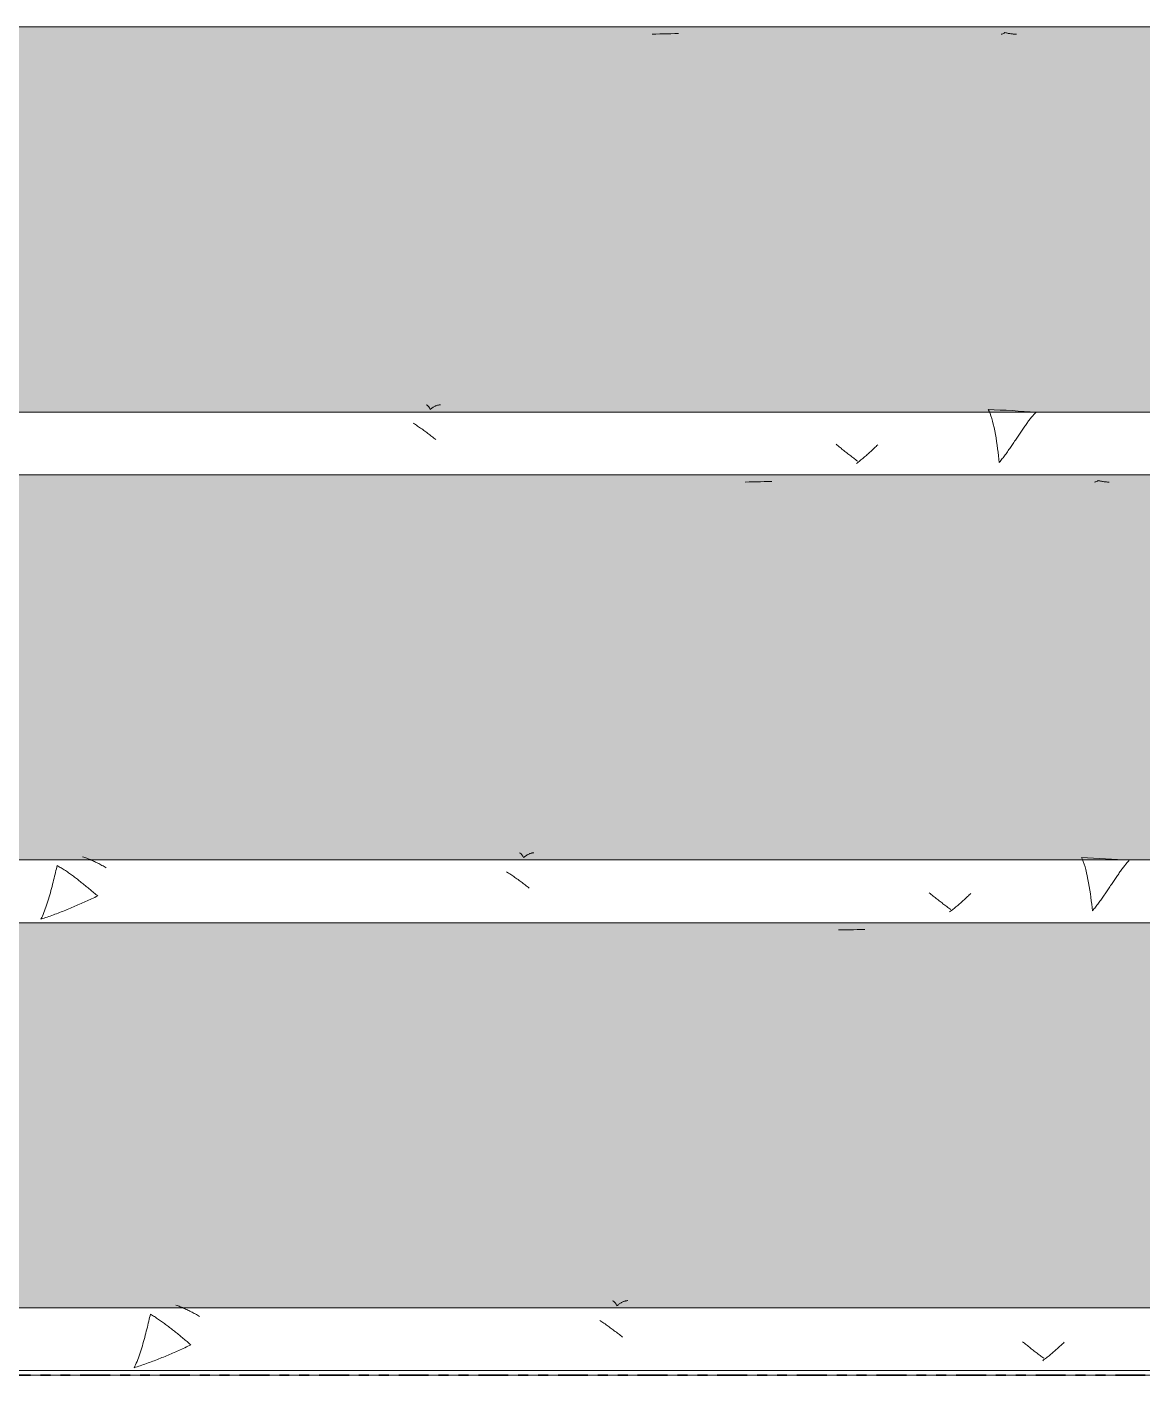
# Model space of a CAD drawing. Header units: millimetres. Extents: x -8482 to 130249, y -7482 to 93550.
# Drawn here: x 28612.4 to 28968.1, y -450 to -20 of the extents above; entities that cross this region are included whole.
import ezdxf

# ---------------------------------------------------------------- set-up
doc = ezdxf.new("R2010")
doc.units = ezdxf.units.MM
doc.linetypes.add('Double Dash 3_8_', pattern=[25.4, 9.525, -3.175, 3.175, -3.175, 3.175, -3.175])
for name, color, linetype, lineweight in [('Duong Ranh', 83, 'Double Dash 3_8_', 35), ('NET CAT', 3, 'Continuous', 5), ('NET THAY 1', 41, 'Continuous', 5), ('NET-THAY', 2, 'Continuous', 9)]:
    doc.layers.add(name, color=color, linetype=linetype, lineweight=lineweight)

# ---------------------------------------------------------------- blocks, each defined once
blk = doc.blocks.new('FP_93-MẶT ĐỨNG TRỤC A-Q')
at = {"layer": 'NET THAY 1', "color": 10}
for p, q in [((31404.78, -428.57), (22897.55, -428.57)), ((22897.55, -448.57), (31404.78, -448.57))]:
    blk.add_line(p, q, dxfattribs=at)
at = {"layer": 'NET THAY 1'}
for p, q in [((28660.23, -427.82), (28659.88, -427.7)), ((28660.58, -427.95), (28660.23, -427.82)), ((28660.92, -428.08), (28660.58, -427.95)), ((28661.26, -428.21), (28660.92, -428.08)), ((28661.61, -428.35), (28661.26, -428.21)), ((28661.95, -428.49), (28661.61, -428.35)), ((28662.3, -428.64), (28661.95, -428.49)), ((28662.64, -428.79), (28662.3, -428.64)), ((28662.98, -428.95), (28662.64, -428.79)), ((28663.32, -429.11), (28662.98, -428.95)), ((28663.67, -429.27), (28663.32, -429.11)), ((28664.01, -429.44), (28663.67, -429.27)), ((28664.35, -429.61), (28664.01, -429.44)), ((28664.69, -429.79), (28664.35, -429.61)), ((28665.03, -429.97), (28664.69, -429.79)), ((28665.37, -430.15), (28665.03, -429.97)), ((28799.13, -426.29), (28799.42, -426.44)), ((28799.42, -426.44), (28799.71, -426.68)), ((28799.71, -426.68), (28799.99, -427.01)), ((28799.99, -427.01), (28800.28, -427.44)), ((28800.28, -427.44), (28800.55, -427.95)), ((28800.74, -427.79), (28800.55, -427.95)), ((28800.93, -427.63), (28800.74, -427.79)), ((28801.12, -427.48), (28800.93, -427.63)), ((28801.3, -427.34), (28801.12, -427.48)), ((28801.49, -427.21), (28801.3, -427.34)), ((28801.67, -427.09), (28801.49, -427.21)), ((28801.86, -426.97), (28801.67, -427.09)), ((28802.04, -426.87), (28801.86, -426.97)), ((28802.23, -426.77), (28802.04, -426.87)), ((28802.41, -426.68), (28802.23, -426.77)), ((28802.6, -426.59), (28802.41, -426.68)), ((28802.78, -426.52), (28802.6, -426.59)), ((28802.96, -426.46), (28802.78, -426.52)), ((28803.15, -426.4), (28802.96, -426.46)), ((28803.33, -426.35), (28803.15, -426.4)), ((28803.51, -426.31), (28803.33, -426.35)), ((28803.7, -426.28), (28803.51, -426.31)), ((28803.88, -426.26), (28803.7, -426.28)), ((28804.06, -426.25), (28803.88, -426.26)), ((28650.92, -434.04), (28650.77, -434.68)), ((28651.07, -433.42), (28650.92, -434.04)), ((28651.22, -432.81), (28651.07, -433.42)), ((28651.36, -432.23), (28651.22, -432.81)), ((28651.5, -431.66), (28651.36, -432.23)), ((28651.64, -431.11), (28651.5, -431.66)), ((28651.77, -430.58), (28651.64, -431.11)), ((28652.1, -430.77), (28651.77, -430.58)), ((28652.42, -430.97), (28652.1, -430.77)), ((28652.75, -431.18), (28652.42, -430.97)), ((28653.07, -431.38), (28652.75, -431.18)), ((28653.39, -431.59), (28653.07, -431.38)), ((28653.72, -431.81), (28653.39, -431.59)), ((28654.04, -432.02), (28653.72, -431.81)), ((28654.36, -432.24), (28654.04, -432.02)), ((28654.68, -432.46), (28654.36, -432.24)), ((28655, -432.69), (28654.68, -432.46)), ((28655.32, -432.91), (28655, -432.69)), ((28655.64, -433.14), (28655.32, -432.91)), ((28655.96, -433.37), (28655.64, -433.14)), ((28656.28, -433.61), (28655.96, -433.37)), ((28656.6, -433.84), (28656.28, -433.61)), ((28656.92, -434.08), (28656.6, -433.84)), ((28657.23, -434.32), (28656.92, -434.08)), ((28665.71, -430.33), (28665.37, -430.15)), ((28666.05, -430.52), (28665.71, -430.33)), ((28666.39, -430.72), (28666.05, -430.52)), ((28666.72, -430.91), (28666.39, -430.72)), ((28667.06, -431.11), (28666.72, -430.91)), ((28667.4, -431.32), (28667.06, -431.11)), ((28795.44, -432.81), (28795.1, -432.59)), ((28795.77, -433.03), (28795.44, -432.81)), ((28796.1, -433.26), (28795.77, -433.03)), ((28796.43, -433.49), (28796.1, -433.26)), ((28796.77, -433.72), (28796.43, -433.49)), ((28797.1, -433.95), (28796.77, -433.72)), ((28797.43, -434.19), (28797.1, -433.95)), ((28797.76, -434.42), (28797.43, -434.19)), ((28649.93, -437.99), (28649.75, -438.66)), ((28650.1, -437.31), (28649.93, -437.99)), ((28650.28, -436.64), (28650.1, -437.31)), ((28650.44, -435.98), (28650.28, -436.64)), ((28650.61, -435.32), (28650.44, -435.98)), ((28650.77, -434.68), (28650.61, -435.32)), ((28657.55, -434.56), (28657.23, -434.32)), ((28657.86, -434.8), (28657.55, -434.56)), ((28658.18, -435.05), (28657.86, -434.8)), ((28658.49, -435.29), (28658.18, -435.05)), ((28658.81, -435.54), (28658.49, -435.29)), ((28659.12, -435.79), (28658.81, -435.54)), ((28659.43, -436.04), (28659.12, -435.79)), ((28659.74, -436.29), (28659.43, -436.04)), ((28660.06, -436.54), (28659.74, -436.29)), ((28660.37, -436.8), (28660.06, -436.54)), ((28660.68, -437.05), (28660.37, -436.8)), ((28660.99, -437.31), (28660.68, -437.05)), ((28661.29, -437.56), (28660.99, -437.31)), ((28661.6, -437.82), (28661.29, -437.56)), ((28661.91, -438.07), (28661.6, -437.82)), ((28662.22, -438.33), (28661.91, -438.07)), ((28662.52, -438.59), (28662.22, -438.33)), ((28662.83, -438.84), (28662.52, -438.59)), ((28798.08, -434.66), (28797.76, -434.42)), ((28798.41, -434.9), (28798.08, -434.66)), ((28798.74, -435.14), (28798.41, -434.9)), ((28799.07, -435.39), (28798.74, -435.14)), ((28799.39, -435.63), (28799.07, -435.39)), ((28799.72, -435.88), (28799.39, -435.63)), ((28800.04, -436.12), (28799.72, -435.88)), ((28800.37, -436.37), (28800.04, -436.12)), ((28800.69, -436.62), (28800.37, -436.37)), ((28801.02, -436.87), (28800.69, -436.62)), ((28801.34, -437.12), (28801.02, -436.87)), ((28801.66, -437.37), (28801.34, -437.12)), ((28801.98, -437.62), (28801.66, -437.37)), ((28802.31, -437.87), (28801.98, -437.62)), ((28648.57, -442.64), (28648.36, -443.27)), ((28648.78, -442), (28648.57, -442.64)), ((28648.98, -441.34), (28648.78, -442)), ((28649.18, -440.68), (28648.98, -441.34)), ((28649.37, -440.01), (28649.18, -440.68)), ((28649.56, -439.34), (28649.37, -440.01)), ((28649.75, -438.66), (28649.56, -439.34)), ((28659.33, -442.79), (28658.84, -443.01)), ((28659.81, -442.58), (28659.33, -442.79)), ((28660.3, -442.36), (28659.81, -442.58)), ((28660.78, -442.15), (28660.3, -442.36)), ((28661.27, -441.93), (28660.78, -442.15)), ((28661.75, -441.71), (28661.27, -441.93)), ((28662.24, -441.49), (28661.75, -441.71)), ((28662.72, -441.27), (28662.24, -441.49)), ((28663.2, -441.04), (28662.72, -441.27)), ((28663.13, -439.1), (28662.83, -438.84)), ((28663.44, -439.35), (28663.13, -439.1)), ((28663.69, -440.82), (28663.2, -441.04)), ((28663.74, -439.61), (28663.44, -439.35)), ((28664.17, -440.6), (28663.69, -440.82)), ((28664.05, -439.86), (28663.74, -439.61)), ((28664.35, -440.12), (28664.05, -439.86)), ((28664.65, -440.37), (28664.17, -440.6)), ((28664.65, -440.37), (28664.35, -440.12)), ((28930.23, -439.63), (28929.91, -439.38)), ((28930.55, -439.88), (28930.23, -439.63)), ((28930.86, -440.13), (28930.55, -439.88)), ((28931.18, -440.38), (28930.86, -440.13)), ((28931.49, -440.63), (28931.18, -440.38)), ((28931.81, -440.88), (28931.49, -440.63)), ((28932.12, -441.13), (28931.81, -440.88)), ((28932.43, -441.38), (28932.12, -441.13)), ((28932.74, -441.62), (28932.43, -441.38)), ((28933.05, -441.86), (28932.74, -441.62)), ((28933.36, -442.11), (28933.05, -441.86)), ((28933.68, -442.35), (28933.36, -442.11)), ((28933.98, -442.59), (28933.68, -442.35)), ((28934.29, -442.83), (28933.98, -442.59)), ((28934.6, -443.06), (28934.29, -442.83)), ((28939.57, -442.86), (28939.28, -443.1)), ((28939.86, -442.61), (28939.57, -442.86)), ((28940.14, -442.36), (28939.86, -442.61)), ((28940.43, -442.11), (28940.14, -442.36)), ((28940.71, -441.86), (28940.43, -442.11)), ((28940.99, -441.61), (28940.71, -441.86)), ((28941.27, -441.35), (28940.99, -441.61)), ((28941.56, -441.1), (28941.27, -441.35)), ((28941.84, -440.84), (28941.56, -441.1)), ((28942.12, -440.58), (28941.84, -440.84)), ((28942.4, -440.32), (28942.12, -440.58)), ((28942.68, -440.06), (28942.4, -440.32)), ((28942.96, -439.8), (28942.68, -440.06)), ((28943.23, -439.54), (28942.96, -439.8)), ((28646.77, -447.2), (28646.53, -447.67)), ((28647.01, -446.7), (28646.77, -447.2)), ((28647.24, -446.18), (28647.01, -446.7)), ((28647.47, -445.64), (28647.24, -446.18)), ((28647.7, -445.08), (28647.47, -445.64)), ((28648.02, -447.19), (28647.52, -447.35)), ((28647.92, -444.49), (28647.7, -445.08)), ((28648.14, -443.89), (28647.92, -444.49)), ((28648.52, -447.02), (28648.02, -447.19)), ((28648.36, -443.27), (28648.14, -443.89)), ((28649.01, -446.86), (28648.52, -447.02)), ((28649.51, -446.69), (28649.01, -446.86)), ((28650, -446.52), (28649.51, -446.69)), ((28650.5, -446.34), (28650, -446.52)), ((28650.99, -446.16), (28650.5, -446.34)), ((28651.49, -445.98), (28650.99, -446.16)), ((28651.98, -445.8), (28651.49, -445.98)), ((28652.47, -445.61), (28651.98, -445.8)), ((28652.96, -445.43), (28652.47, -445.61)), ((28653.46, -445.23), (28652.96, -445.43)), ((28653.95, -445.04), (28653.46, -445.23)), ((28654.44, -444.85), (28653.95, -445.04)), ((28654.93, -444.65), (28654.44, -444.85)), ((28655.42, -444.45), (28654.93, -444.65)), ((28655.91, -444.25), (28655.42, -444.45)), ((28656.4, -444.05), (28655.91, -444.25)), ((28656.89, -443.84), (28656.4, -444.05)), ((28657.38, -443.64), (28656.89, -443.84)), ((28657.87, -443.43), (28657.38, -443.64)), ((28658.35, -443.22), (28657.87, -443.43)), ((28658.84, -443.01), (28658.35, -443.22)), ((28934.91, -443.3), (28934.6, -443.06)), ((28935.22, -443.53), (28934.91, -443.3)), ((28935.52, -443.76), (28935.22, -443.53)), ((28935.83, -443.99), (28935.52, -443.76)), ((28936.14, -444.21), (28935.83, -443.99)), ((28936.44, -444.43), (28936.14, -444.21)), ((28936.68, -445.2), (28936.39, -445.42)), ((28936.75, -444.65), (28936.44, -444.43)), ((28936.97, -444.98), (28936.68, -445.2)), ((28937.26, -444.75), (28936.97, -444.98)), ((28937.55, -444.53), (28937.26, -444.75)), ((28937.84, -444.29), (28937.55, -444.53)), ((28938.13, -444.06), (28937.84, -444.29)), ((28938.42, -443.83), (28938.13, -444.06)), ((28938.71, -443.59), (28938.42, -443.83)), ((28939, -443.35), (28938.71, -443.59)), ((28939.28, -443.1), (28939, -443.35)), ((28647.03, -447.51), (28646.53, -447.66)), ((28647.52, -447.35), (28647.03, -447.51))]:
    blk.add_line(p, q, dxfattribs=at)
blk = doc.blocks.new('FP_94-MẶT ĐỨNG TRỤC A-Q')
at = {"layer": 'NET THAY 1'}
for p, q in [((28769.43, -283.43), (28769.71, -283.56)), ((28769.71, -283.56), (28769.98, -283.78)), ((28769.98, -283.78), (28770.25, -284.08)), ((28772.64, -283.74), (28772.46, -283.82)), ((28772.82, -283.66), (28772.64, -283.74)), ((28773.01, -283.6), (28772.82, -283.66)), ((28773.19, -283.54), (28773.01, -283.6)), ((28773.37, -283.49), (28773.19, -283.54)), ((28773.56, -283.46), (28773.37, -283.49)), ((28773.74, -283.43), (28773.56, -283.46)), ((28773.92, -283.4), (28773.74, -283.43)), ((28774.1, -283.39), (28773.92, -283.4)), ((28621.88, -287.99), (28621.75, -288.53)), ((28622.01, -287.47), (28621.88, -287.99)), ((28622.34, -287.66), (28622.01, -287.47)), ((28622.66, -287.86), (28622.34, -287.66)), ((28622.99, -288.06), (28622.66, -287.86)), ((28623.31, -288.26), (28622.99, -288.06)), ((28630.46, -284.81), (28630.12, -284.69)), ((28630.81, -284.93), (28630.46, -284.81)), ((28631.15, -285.05), (28630.81, -284.93)), ((28631.5, -285.18), (28631.15, -285.05)), ((28631.84, -285.31), (28631.5, -285.18)), ((28632.19, -285.45), (28631.84, -285.31)), ((28632.53, -285.59), (28632.19, -285.45)), ((28632.88, -285.74), (28632.53, -285.59)), ((28633.22, -285.89), (28632.88, -285.74)), ((28633.56, -286.04), (28633.22, -285.89)), ((28633.9, -286.2), (28633.56, -286.04)), ((28634.25, -286.36), (28633.9, -286.2)), ((28634.59, -286.53), (28634.25, -286.36)), ((28634.93, -286.7), (28634.59, -286.53)), ((28635.27, -286.87), (28634.93, -286.7)), ((28635.61, -287.05), (28635.27, -286.87)), ((28635.95, -287.23), (28635.61, -287.05)), ((28636.29, -287.42), (28635.95, -287.23)), ((28636.63, -287.61), (28636.29, -287.42)), ((28636.97, -287.8), (28636.63, -287.61)), ((28637.3, -287.99), (28636.97, -287.8)), ((28637.64, -288.19), (28637.3, -287.99)), ((28770.25, -284.08), (28770.52, -284.46)), ((28770.52, -284.46), (28770.79, -284.93)), ((28770.97, -284.77), (28770.79, -284.93)), ((28771.16, -284.62), (28770.97, -284.77)), ((28771.35, -284.49), (28771.16, -284.62)), ((28771.53, -284.35), (28771.35, -284.49)), ((28771.72, -284.23), (28771.53, -284.35)), ((28771.9, -284.12), (28771.72, -284.23)), ((28772.09, -284.01), (28771.9, -284.12)), ((28772.27, -283.91), (28772.09, -284.01)), ((28772.46, -283.82), (28772.27, -283.91)), ((28950.67, -285.04), (28948.76, -284.94)), ((28948.76, -284.94), (28949.05, -285.55)), ((28949.05, -285.55), (28949.33, -286.24)), ((28949.33, -286.24), (28949.61, -287.02)), ((28949.61, -287.02), (28949.87, -287.88)), ((28949.87, -287.88), (28950.12, -288.8)), ((28952.57, -285.14), (28950.67, -285.04)), ((28954.48, -285.25), (28952.57, -285.14)), ((28956.38, -285.36), (28954.48, -285.25)), ((28958.29, -285.47), (28956.38, -285.36)), ((28960.19, -285.58), (28958.29, -285.47)), ((28962.1, -285.7), (28960.19, -285.58)), ((28962.23, -287.89), (28962.03, -288.15)), ((28964, -285.82), (28962.1, -285.7)), ((28962.43, -287.63), (28962.23, -287.89)), ((28962.63, -287.38), (28962.43, -287.63)), ((28962.83, -287.14), (28962.63, -287.38)), ((28963.03, -286.9), (28962.83, -287.14)), ((28963.22, -286.67), (28963.03, -286.9)), ((28963.42, -286.45), (28963.22, -286.67)), ((28963.61, -286.23), (28963.42, -286.45)), ((28963.81, -286.02), (28963.61, -286.23)), ((28964, -285.82), (28963.81, -286.02)), ((28620.86, -292.15), (28620.7, -292.8)), ((28621.02, -291.51), (28620.86, -292.15)), ((28621.18, -290.88), (28621.02, -291.51)), ((28621.32, -290.26), (28621.18, -290.88)), ((28621.47, -289.67), (28621.32, -290.26)), ((28621.61, -289.09), (28621.47, -289.67)), ((28621.75, -288.53), (28621.61, -289.09)), ((28623.64, -288.47), (28623.31, -288.26)), ((28623.96, -288.67), (28623.64, -288.47)), ((28624.28, -288.89), (28623.96, -288.67)), ((28624.61, -289.1), (28624.28, -288.89)), ((28624.93, -289.32), (28624.61, -289.1)), ((28625.25, -289.54), (28624.93, -289.32)), ((28625.57, -289.76), (28625.25, -289.54)), ((28625.89, -289.99), (28625.57, -289.76)), ((28626.21, -290.22), (28625.89, -289.99)), ((28626.53, -290.45), (28626.21, -290.22)), ((28626.85, -290.68), (28626.53, -290.45)), ((28627.17, -290.91), (28626.85, -290.68)), ((28627.49, -291.15), (28627.17, -290.91)), ((28627.8, -291.39), (28627.49, -291.15)), ((28628.12, -291.63), (28627.8, -291.39)), ((28628.43, -291.87), (28628.12, -291.63)), ((28628.75, -292.12), (28628.43, -291.87)), ((28629.06, -292.36), (28628.75, -292.12)), ((28629.38, -292.61), (28629.06, -292.36)), ((28765.69, -289.66), (28765.35, -289.44)), ((28766.02, -289.88), (28765.69, -289.66)), ((28766.35, -290.1), (28766.02, -289.88)), ((28766.69, -290.33), (28766.35, -290.1)), ((28767.02, -290.56), (28766.69, -290.33)), ((28767.35, -290.79), (28767.02, -290.56)), ((28767.68, -291.02), (28767.35, -290.79)), ((28768.01, -291.25), (28767.68, -291.02)), ((28768.34, -291.49), (28768.01, -291.25)), ((28768.67, -291.73), (28768.34, -291.49)), ((28769, -291.97), (28768.67, -291.73)), ((28769.32, -292.21), (28769, -291.97)), ((28769.65, -292.45), (28769.32, -292.21)), ((28950.12, -288.8), (28950.37, -289.79)), ((28950.37, -289.79), (28950.6, -290.82)), ((28950.6, -290.82), (28950.82, -291.9)), ((28950.82, -291.9), (28951.03, -293.02)), ((28959.13, -292.28), (28958.92, -292.6)), ((28959.34, -291.96), (28959.13, -292.28)), ((28959.56, -291.64), (28959.34, -291.96)), ((28959.77, -291.33), (28959.56, -291.64)), ((28959.98, -291.02), (28959.77, -291.33)), ((28960.19, -290.71), (28959.98, -291.02)), ((28960.4, -290.41), (28960.19, -290.71)), ((28960.61, -290.11), (28960.4, -290.41)), ((28960.81, -289.82), (28960.61, -290.11)), ((28961.02, -289.53), (28960.81, -289.82)), ((28961.22, -289.24), (28961.02, -289.53)), ((28961.43, -288.96), (28961.22, -289.24)), ((28961.63, -288.68), (28961.43, -288.96)), ((28961.83, -288.41), (28961.63, -288.68)), ((28962.03, -288.15), (28961.83, -288.41)), ((28619.83, -296.15), (28619.64, -296.82)), ((28620.01, -295.47), (28619.83, -296.15)), ((28620.19, -294.8), (28620.01, -295.47)), ((28620.37, -294.13), (28620.19, -294.8)), ((28620.54, -293.46), (28620.37, -294.13)), ((28620.7, -292.8), (28620.54, -293.46)), ((28629.69, -292.86), (28629.38, -292.61)), ((28630, -293.11), (28629.69, -292.86)), ((28630.32, -293.36), (28630, -293.11)), ((28630.63, -293.61), (28630.32, -293.36)), ((28630.94, -293.87), (28630.63, -293.61)), ((28631.25, -294.12), (28630.94, -293.87)), ((28631.56, -294.37), (28631.25, -294.12)), ((28631.87, -294.63), (28631.56, -294.37)), ((28632.18, -294.88), (28631.87, -294.63)), ((28632.48, -295.14), (28632.18, -294.88)), ((28632.79, -295.4), (28632.48, -295.14)), ((28633.1, -295.65), (28632.79, -295.4)), ((28633.4, -295.91), (28633.1, -295.65)), ((28633.71, -296.16), (28633.4, -295.91)), ((28634.01, -296.42), (28633.71, -296.16)), ((28634.32, -296.68), (28634.01, -296.42)), ((28634.62, -296.93), (28634.32, -296.68)), ((28769.98, -292.7), (28769.65, -292.45)), ((28770.3, -292.94), (28769.98, -292.7)), ((28770.63, -293.19), (28770.3, -292.94)), ((28770.95, -293.44), (28770.63, -293.19)), ((28771.28, -293.68), (28770.95, -293.44)), ((28771.6, -293.93), (28771.28, -293.68)), ((28771.93, -294.18), (28771.6, -293.93)), ((28772.25, -294.43), (28771.93, -294.18)), ((28772.57, -294.69), (28772.25, -294.43)), ((28900.5, -296.44), (28900.18, -296.19)), ((28900.82, -296.7), (28900.5, -296.44)), ((28901.13, -296.95), (28900.82, -296.7)), ((28913.23, -296.61), (28912.95, -296.88)), ((28913.5, -296.35), (28913.23, -296.61)), ((28951.03, -293.02), (28951.22, -294.15)), ((28951.22, -294.15), (28951.4, -295.3)), ((28951.4, -295.3), (28951.57, -296.46)), ((28951.57, -296.46), (28951.73, -297.6)), ((28956.26, -296.56), (28956.03, -296.89)), ((28956.49, -296.23), (28956.26, -296.56)), ((28956.71, -295.89), (28956.49, -296.23)), ((28956.94, -295.56), (28956.71, -295.89)), ((28957.16, -295.23), (28956.94, -295.56)), ((28957.39, -294.9), (28957.16, -295.23)), ((28957.61, -294.56), (28957.39, -294.9)), ((28957.83, -294.23), (28957.61, -294.56)), ((28958.05, -293.9), (28957.83, -294.23)), ((28958.27, -293.57), (28958.05, -293.9)), ((28958.48, -293.25), (28958.27, -293.57)), ((28958.7, -292.92), (28958.48, -293.25)), ((28958.92, -292.6), (28958.7, -292.92)), ((28618.43, -300.73), (28618.21, -301.34)), ((28618.64, -300.11), (28618.43, -300.73)), ((28618.85, -299.47), (28618.64, -300.11)), ((28619.05, -298.82), (28618.85, -299.47)), ((28619.25, -298.16), (28619.05, -298.82)), ((28619.45, -297.5), (28619.25, -298.16)), ((28619.64, -296.82), (28619.45, -297.5)), ((28626.68, -300.89), (28626.2, -301.1)), ((28627.17, -300.68), (28626.68, -300.89)), ((28627.66, -300.47), (28627.17, -300.68)), ((28628.15, -300.26), (28627.66, -300.47)), ((28628.64, -300.05), (28628.15, -300.26)), ((28629.12, -299.84), (28628.64, -300.05)), ((28629.61, -299.62), (28629.12, -299.84)), ((28630.09, -299.41), (28629.61, -299.62)), ((28630.58, -299.19), (28630.09, -299.41)), ((28631.06, -298.97), (28630.58, -299.19)), ((28631.55, -298.75), (28631.06, -298.97)), ((28632.03, -298.53), (28631.55, -298.75)), ((28632.51, -298.31), (28632.03, -298.53)), ((28633, -298.08), (28632.51, -298.31)), ((28633.48, -297.86), (28633, -298.08)), ((28633.96, -297.64), (28633.48, -297.86)), ((28634.44, -297.41), (28633.96, -297.64)), ((28634.92, -297.19), (28634.44, -297.41)), ((28634.92, -297.19), (28634.62, -296.93)), ((28901.45, -297.2), (28901.13, -296.95)), ((28901.77, -297.45), (28901.45, -297.2)), ((28902.08, -297.7), (28901.77, -297.45)), ((28902.39, -297.95), (28902.08, -297.7)), ((28902.71, -298.19), (28902.39, -297.95)), ((28903.02, -298.44), (28902.71, -298.19)), ((28903.33, -298.69), (28903.02, -298.44)), ((28903.64, -298.93), (28903.33, -298.69)), ((28903.95, -299.17), (28903.64, -298.93)), ((28904.27, -299.41), (28903.95, -299.17)), ((28904.57, -299.65), (28904.27, -299.41)), ((28904.88, -299.89), (28904.57, -299.65)), ((28905.19, -300.13), (28904.88, -299.89)), ((28905.5, -300.36), (28905.19, -300.13)), ((28905.81, -300.6), (28905.5, -300.36)), ((28906.11, -300.83), (28905.81, -300.6)), ((28906.42, -301.06), (28906.11, -300.83)), ((28908.42, -300.9), (28908.13, -301.14)), ((28908.71, -300.67), (28908.42, -300.9)), ((28908.99, -300.42), (28908.71, -300.67)), ((28909.28, -300.18), (28908.99, -300.42)), ((28909.57, -299.94), (28909.28, -300.18)), ((28909.85, -299.69), (28909.57, -299.94)), ((28910.14, -299.44), (28909.85, -299.69)), ((28910.42, -299.19), (28910.14, -299.44)), ((28910.7, -298.94), (28910.42, -299.19)), ((28910.99, -298.68), (28910.7, -298.94)), ((28911.27, -298.43), (28910.99, -298.68)), ((28911.55, -298.17), (28911.27, -298.43)), ((28911.83, -297.91), (28911.55, -298.17)), ((28912.11, -297.66), (28911.83, -297.91)), ((28912.39, -297.4), (28912.11, -297.66)), ((28912.67, -297.14), (28912.39, -297.4)), ((28912.95, -296.88), (28912.67, -297.14)), ((28951.73, -297.6), (28951.88, -298.74)), ((28951.88, -298.74), (28952.01, -299.84)), ((28952.01, -299.84), (28952.13, -300.91)), ((28952.13, -300.91), (28952.23, -301.93)), ((28953.21, -300.74), (28952.97, -301.04)), ((28953.45, -300.43), (28953.21, -300.74)), ((28953.69, -300.13), (28953.45, -300.43)), ((28953.93, -299.81), (28953.69, -300.13)), ((28954.17, -299.5), (28953.93, -299.81)), ((28954.4, -299.18), (28954.17, -299.5)), ((28954.64, -298.86), (28954.4, -299.18)), ((28954.87, -298.53), (28954.64, -298.86)), ((28955.11, -298.21), (28954.87, -298.53)), ((28955.34, -297.88), (28955.11, -298.21)), ((28955.57, -297.55), (28955.34, -297.88)), ((28955.8, -297.22), (28955.57, -297.55)), ((28956.03, -296.89), (28955.8, -297.22)), ((28617.07, -304.1), (28616.83, -304.58)), ((28617.32, -304.42), (28616.83, -304.58)), ((28617.3, -303.59), (28617.07, -304.1)), ((28617.53, -303.06), (28617.3, -303.59)), ((28617.82, -304.26), (28617.32, -304.42)), ((28617.76, -302.51), (28617.53, -303.06)), ((28617.99, -301.93), (28617.76, -302.51)), ((28618.32, -304.09), (28617.82, -304.26)), ((28618.21, -301.34), (28617.99, -301.93)), ((28618.81, -303.92), (28618.32, -304.09)), ((28619.31, -303.75), (28618.81, -303.92)), ((28619.8, -303.58), (28619.31, -303.75)), ((28620.3, -303.4), (28619.8, -303.58)), ((28620.79, -303.22), (28620.3, -303.4)), ((28621.28, -303.04), (28620.79, -303.22)), ((28621.78, -302.86), (28621.28, -303.04)), ((28622.27, -302.67), (28621.78, -302.86)), ((28622.76, -302.48), (28622.27, -302.67)), ((28623.25, -302.29), (28622.76, -302.48)), ((28623.74, -302.1), (28623.25, -302.29)), ((28624.24, -301.9), (28623.74, -302.1)), ((28624.73, -301.7), (28624.24, -301.9)), ((28625.22, -301.5), (28624.73, -301.7)), ((28625.71, -301.3), (28625.22, -301.5)), ((28626.2, -301.1), (28625.71, -301.3)), ((28906.73, -301.28), (28906.42, -301.06)), ((28906.97, -302.06), (28906.68, -302.29)), ((28907.03, -301.51), (28906.73, -301.28)), ((28907.26, -301.84), (28906.97, -302.06)), ((28907.55, -301.61), (28907.26, -301.84)), ((28907.84, -301.38), (28907.55, -301.61)), ((28908.13, -301.14), (28907.84, -301.38)), ((28952.48, -301.64), (28952.24, -301.93)), ((28952.72, -301.34), (28952.48, -301.64)), ((28952.97, -301.04), (28952.72, -301.34)), ((28872.42, -308.01), (28871.22, -308.02)), ((28873.62, -307.99), (28872.42, -308.01)), ((28874.82, -307.97), (28873.62, -307.99)), ((28876.03, -307.95), (28874.82, -307.97)), ((28877.23, -307.92), (28876.03, -307.95)), ((28878.43, -307.89), (28877.23, -307.92)), ((28879.63, -307.86), (28878.43, -307.89))]:
    blk.add_line(p, q, dxfattribs=at)
at = {"layer": 'NET THAY 1', "color": 10}
for p, q in [((31375.06, -285.71), (22897.55, -285.71)), ((22897.55, -305.71), (31375.06, -305.71))]:
    blk.add_line(p, q, dxfattribs=at)
blk = doc.blocks.new('FP_95-MẶT ĐỨNG TRỤC A-Q')
at = {"layer": 'NET THAY 1'}
for p, q in [((28739.72, -140.57), (28739.99, -140.69)), ((28739.99, -140.69), (28740.25, -140.9)), ((28740.25, -140.9), (28740.52, -141.18)), ((28740.52, -141.18), (28740.78, -141.54)), ((28740.78, -141.54), (28741.03, -141.97)), ((28741.22, -141.82), (28741.03, -141.97)), ((28741.41, -141.67), (28741.22, -141.82)), ((28741.6, -141.54), (28741.41, -141.67)), ((28741.79, -141.41), (28741.6, -141.54)), ((28741.98, -141.29), (28741.79, -141.41)), ((28742.17, -141.18), (28741.98, -141.29)), ((28742.36, -141.07), (28742.17, -141.18)), ((28742.55, -140.98), (28742.36, -141.07)), ((28742.73, -140.89), (28742.55, -140.98)), ((28742.92, -140.82), (28742.73, -140.89)), ((28743.11, -140.75), (28742.92, -140.82)), ((28743.3, -140.69), (28743.11, -140.75)), ((28743.48, -140.64), (28743.3, -140.69)), ((28743.67, -140.6), (28743.48, -140.64)), ((28743.86, -140.57), (28743.67, -140.6)), ((28744.04, -140.55), (28743.86, -140.57)), ((28744.23, -140.53), (28744.04, -140.55)), ((28920.92, -142.08), (28919.01, -141.98)), ((28919.01, -141.98), (28919.3, -142.57)), ((28919.3, -142.57), (28919.58, -143.25)), ((28919.58, -143.25), (28919.86, -144.02)), ((28919.86, -144.02), (28920.12, -144.86)), ((28920.12, -144.86), (28920.38, -145.77)), ((28920.38, -145.77), (28920.62, -146.75)), ((28922.82, -142.18), (28920.92, -142.08)), ((28924.73, -142.28), (28922.82, -142.18)), ((28926.63, -142.39), (28924.73, -142.28)), ((28928.54, -142.5), (28926.63, -142.39)), ((28930.44, -142.61), (28928.54, -142.5)), ((28932.35, -142.73), (28930.44, -142.61)), ((28931.68, -145.93), (28931.48, -146.21)), ((28931.88, -145.66), (28931.68, -145.93)), ((28932.08, -145.39), (28931.88, -145.66)), ((28932.29, -145.13), (28932.08, -145.39)), ((28932.49, -144.87), (28932.29, -145.13)), ((28934.25, -142.84), (28932.35, -142.73)), ((28932.68, -144.62), (28932.49, -144.87)), ((28932.88, -144.37), (28932.68, -144.62)), ((28933.08, -144.14), (28932.88, -144.37)), ((28933.28, -143.9), (28933.08, -144.14)), ((28933.47, -143.68), (28933.28, -143.9)), ((28933.67, -143.46), (28933.47, -143.68)), ((28933.86, -143.25), (28933.67, -143.46)), ((28934.06, -143.04), (28933.86, -143.25)), ((28934.25, -142.84), (28934.06, -143.04)), ((28735.94, -146.62), (28735.61, -146.41)), ((28736.28, -146.84), (28735.94, -146.62)), ((28736.61, -147.06), (28736.28, -146.84)), ((28736.94, -147.29), (28736.61, -147.06)), ((28737.27, -147.51), (28736.94, -147.29)), ((28737.61, -147.74), (28737.27, -147.51)), ((28737.94, -147.97), (28737.61, -147.74)), ((28738.27, -148.2), (28737.94, -147.97)), ((28738.6, -148.44), (28738.27, -148.2)), ((28738.93, -148.68), (28738.6, -148.44)), ((28739.26, -148.91), (28738.93, -148.68)), ((28739.59, -149.15), (28739.26, -148.91)), ((28739.91, -149.4), (28739.59, -149.15)), ((28740.24, -149.64), (28739.91, -149.4)), ((28740.57, -149.88), (28740.24, -149.64)), ((28740.89, -150.13), (28740.57, -149.88)), ((28741.22, -150.38), (28740.89, -150.13)), ((28741.54, -150.62), (28741.22, -150.38)), ((28920.62, -146.75), (28920.86, -147.78)), ((28920.86, -147.78), (28921.08, -148.85)), ((28921.08, -148.85), (28921.29, -149.96)), ((28921.29, -149.96), (28921.49, -151.09)), ((28928.75, -150.19), (28928.53, -150.51)), ((28928.96, -149.86), (28928.75, -150.19)), ((28929.18, -149.54), (28928.96, -149.86)), ((28929.39, -149.22), (28929.18, -149.54)), ((28929.61, -148.9), (28929.39, -149.22)), ((28929.82, -148.59), (28929.61, -148.9)), ((28930.03, -148.28), (28929.82, -148.59)), ((28930.24, -147.97), (28930.03, -148.28)), ((28930.45, -147.67), (28930.24, -147.97)), ((28930.66, -147.37), (28930.45, -147.67)), ((28930.86, -147.07), (28930.66, -147.37)), ((28931.07, -146.78), (28930.86, -147.07)), ((28931.27, -146.49), (28931.07, -146.78)), ((28931.48, -146.21), (28931.27, -146.49)), ((28741.87, -150.87), (28741.54, -150.62)), ((28742.19, -151.12), (28741.87, -150.87)), ((28742.51, -151.37), (28742.19, -151.12)), ((28742.84, -151.62), (28742.51, -151.37)), ((28870.77, -153.38), (28870.45, -153.13)), ((28871.09, -153.63), (28870.77, -153.38)), ((28871.41, -153.88), (28871.09, -153.63)), ((28871.72, -154.14), (28871.41, -153.88)), ((28872.04, -154.39), (28871.72, -154.14)), ((28872.35, -154.64), (28872.04, -154.39)), ((28872.67, -154.89), (28872.35, -154.64)), ((28882.38, -154.59), (28882.1, -154.85)), ((28882.66, -154.33), (28882.38, -154.59)), ((28882.94, -154.07), (28882.66, -154.33)), ((28883.22, -153.81), (28882.94, -154.07)), ((28883.5, -153.55), (28883.22, -153.81)), ((28883.77, -153.29), (28883.5, -153.55)), ((28921.49, -151.09), (28921.67, -152.24)), ((28921.67, -152.24), (28921.84, -153.39)), ((28921.84, -153.39), (28922, -154.54)), ((28922, -154.54), (28922.15, -155.68)), ((28925.84, -154.49), (28925.61, -154.82)), ((28926.07, -154.16), (28925.84, -154.49)), ((28926.3, -153.83), (28926.07, -154.16)), ((28926.53, -153.5), (28926.3, -153.83)), ((28926.76, -153.16), (28926.53, -153.5)), ((28926.98, -152.83), (28926.76, -153.16)), ((28927.21, -152.5), (28926.98, -152.83)), ((28927.43, -152.16), (28927.21, -152.5)), ((28927.65, -151.83), (28927.43, -152.16)), ((28927.87, -151.5), (28927.65, -151.83)), ((28928.09, -151.17), (28927.87, -151.5)), ((28928.31, -150.84), (28928.09, -151.17)), ((28928.53, -150.51), (28928.31, -150.84)), ((28872.98, -155.13), (28872.67, -154.89)), ((28873.29, -155.38), (28872.98, -155.13)), ((28873.61, -155.63), (28873.29, -155.38)), ((28873.92, -155.87), (28873.61, -155.63)), ((28874.23, -156.12), (28873.92, -155.87)), ((28874.54, -156.36), (28874.23, -156.12)), ((28874.85, -156.6), (28874.54, -156.36)), ((28875.16, -156.84), (28874.85, -156.6)), ((28875.47, -157.08), (28875.16, -156.84)), ((28875.78, -157.32), (28875.47, -157.08)), ((28876.09, -157.55), (28875.78, -157.32)), ((28876.39, -157.78), (28876.09, -157.55)), ((28876.7, -158.01), (28876.39, -157.78)), ((28877.01, -158.24), (28876.7, -158.01)), ((28877.25, -159.03), (28876.96, -159.25)), ((28877.31, -158.47), (28877.01, -158.24)), ((28877.54, -158.8), (28877.25, -159.03)), ((28877.83, -158.57), (28877.54, -158.8)), ((28878.12, -158.33), (28877.83, -158.57)), ((28878.41, -158.1), (28878.12, -158.33)), ((28878.7, -157.86), (28878.41, -158.1)), ((28878.98, -157.62), (28878.7, -157.86)), ((28879.27, -157.38), (28878.98, -157.62)), ((28879.56, -157.13), (28879.27, -157.38)), ((28879.84, -156.88), (28879.56, -157.13)), ((28880.13, -156.64), (28879.84, -156.88)), ((28880.41, -156.38), (28880.13, -156.64)), ((28880.7, -156.13), (28880.41, -156.38)), ((28880.98, -155.88), (28880.7, -156.13)), ((28881.26, -155.62), (28880.98, -155.88)), ((28881.54, -155.37), (28881.26, -155.62)), ((28881.82, -155.11), (28881.54, -155.37)), ((28882.1, -154.85), (28881.82, -155.11)), ((28922.15, -155.68), (28922.28, -156.79)), ((28922.28, -156.79), (28922.41, -157.86)), ((28922.41, -157.86), (28922.52, -158.89)), ((28922.76, -158.6), (28922.52, -158.89)), ((28923, -158.3), (28922.76, -158.6)), ((28923.24, -158), (28923, -158.3)), ((28923.49, -157.69), (28923.24, -158)), ((28923.73, -157.39), (28923.49, -157.69)), ((28923.97, -157.07), (28923.73, -157.39)), ((28924.2, -156.76), (28923.97, -157.07)), ((28924.44, -156.44), (28924.2, -156.76)), ((28924.68, -156.12), (28924.44, -156.44)), ((28924.91, -155.8), (28924.68, -156.12)), ((28925.15, -155.48), (28924.91, -155.8)), ((28925.38, -155.15), (28925.15, -155.48)), ((28925.61, -154.82), (28925.38, -155.15)), ((28842.71, -165.13), (28841.51, -165.15)), ((28843.91, -165.11), (28842.71, -165.13)), ((28845.12, -165.09), (28843.91, -165.11)), ((28846.32, -165.06), (28845.12, -165.09)), ((28847.52, -165.03), (28846.32, -165.06)), ((28848.72, -165), (28847.52, -165.03)), ((28849.92, -164.97), (28848.72, -165)), ((28953.14, -165.13), (28952.91, -165.17)), ((28953.36, -165.06), (28953.14, -165.13)), ((28953.59, -164.96), (28953.36, -165.06)), ((28953.82, -164.84), (28953.59, -164.96)), ((28954.04, -164.68), (28953.82, -164.84)), ((28954.32, -164.75), (28954.04, -164.68)), ((28954.59, -164.82), (28954.32, -164.75)), ((28954.86, -164.87), (28954.59, -164.82)), ((28955.13, -164.93), (28954.86, -164.87)), ((28955.41, -164.98), (28955.13, -164.93)), ((28955.68, -165.02), (28955.41, -164.98)), ((28955.95, -165.06), (28955.68, -165.02)), ((28956.22, -165.09), (28955.95, -165.06)), ((28956.49, -165.12), (28956.22, -165.09)), ((28956.76, -165.14), (28956.49, -165.12)), ((28957.03, -165.16), (28956.76, -165.14)), ((28957.3, -165.18), (28957.03, -165.16)), ((28957.58, -165.18), (28957.3, -165.18))]:
    blk.add_line(p, q, dxfattribs=at)
at = {"layer": 'NET THAY 1', "color": 10}
for p, q in [((31345.33, -142.86), (22897.55, -142.86)), ((22897.55, -162.86), (31345.33, -162.86))]:
    blk.add_line(p, q, dxfattribs=at)
blk = doc.blocks.new('FP_96-MẶT ĐỨNG TRỤC A-Q')
at = {"layer": 'NET THAY 1', "color": 10}
blk.add_line((22897.55, -20), (31315.6, -20), dxfattribs=at)
at = {"layer": 'NET THAY 1'}
for p, q in [((28813, -22.26), (28811.8, -22.28)), ((28814.2, -22.24), (28813, -22.26)), ((28815.4, -22.21), (28814.2, -22.24)), ((28816.6, -22.18), (28815.4, -22.21)), ((28817.8, -22.15), (28816.6, -22.18)), ((28819, -22.12), (28817.8, -22.15)), ((28820.21, -22.08), (28819, -22.12)), ((28923.38, -22.27), (28923.15, -22.31)), ((28923.62, -22.19), (28923.38, -22.27)), ((28923.86, -22.09), (28923.62, -22.19)), ((28924.09, -21.95), (28923.86, -22.09)), ((28924.33, -21.79), (28924.09, -21.95)), ((28924.59, -21.86), (28924.33, -21.79)), ((28924.86, -21.92), (28924.59, -21.86)), ((28925.12, -21.98), (28924.86, -21.92)), ((28925.39, -22.04), (28925.12, -21.98)), ((28925.65, -22.09), (28925.39, -22.04)), ((28925.91, -22.13), (28925.65, -22.09)), ((28926.18, -22.17), (28925.91, -22.13)), ((28926.44, -22.21), (28926.18, -22.17)), ((28926.7, -22.24), (28926.44, -22.21)), ((28926.97, -22.27), (28926.7, -22.24)), ((28927.23, -22.29), (28926.97, -22.27)), ((28927.49, -22.31), (28927.23, -22.29)), ((28927.76, -22.32), (28927.49, -22.31)), ((28928.02, -22.33), (28927.76, -22.32))]:
    blk.add_line(p, q, dxfattribs=at)
blk = doc.blocks.new('ALC1807-ASCENT PLAZA-TANG 1_2_rvt-1-MẶT ĐỨNG TRỤC A-Q')
at = {"layer": 'NET THAY 1'}
h = blk.add_hatch(dxfattribs=at)
h.set_pattern_fill('FP_9', color=256, style=0, pattern_type=2)
h.set_pattern_definition([(50.201, (22070.99, -1000), (180.891, -15.9388), [18.994, -208.937]), (354.964, (22070.99, -1000), (34.9908, -191.057), [15.133, -166.459]), (100.379, (22086.06, -1001.33), (145.8982, 175.1182), [16.186, -178.049]), (30.177, (22070.99, -1000), (164.569, -77.289), [18.949, -208.436]), (334.843, (22070.99, -1000), (-32.0006, -191.5884), [15.151, -166.663]), (80.518, (22084.71, -1006.43), (196.5682, 114.3004), [16.187, -178.055]), (46.388, (22071, -949.2), (269.155, -42.042), [28.478, -313.258]), (96.589, (22093.42, -952.7), (235.719, 247.426), [24.283, -267.11]), (351.122, (22071, -949.2), (235.7205, 247.425), [22.702, -249.717]), (21.137, (22096.21, -961.9), (150.5388, -102.265), [18.932, -208.254]), (325.811, (22096.2, -961.9), (61.3624, 184.189), [15.166, -166.823]), (71.574, (22108.75, -970.42), (211.9016, 81.9222), [16.178, -177.963]), (37.697, (22070.99, -1000), (3.06716, 84.5549), [8.345, -156.525, 8.345, -161.076, -167.524]), (37.697, (22070.99, -1000), (3.06716, 84.5549), [-334.29, 8.345, -159.18]), (7.553, (22070.99, -1000), (66.3455, 100.1809), [8.324, -88.028, 8.324, -152.346, -63.688]), (7.553, (22070.99, -1000), (66.3455, 100.1809), [-257.02, 8.324, -55.364]), (327.315, (22059.74, -1000), (134.6288, -5.7283), [8.34, -54.84, 8.34, -188.781, -261.564]), (327.315, (22059.74, -1000), (134.6288, -5.7283), [-260.301, 8.34, -253.225]), (317.297, (21989.53, -1000), (147.0781, 25.4271), [8.35, -73.882, 8.35, -122.716, -185.971]), (317.297, (21989.53, -1000), (147.0781, 25.4271), [-213.297, 8.35, -177.621])])
h.paths.add_polyline_path([(31204.64, -142.86), (31314.41, -142.86), (31314.41, -20), (22897.55, -20), (22897.55, -142.86), (31087.83, -142.86)], flags=0)
h = blk.add_hatch(dxfattribs=at)
h.set_pattern_fill('FP_8', color=256, style=0, pattern_type=2)
h.set_pattern_definition([(50.201, (22100.72, -1000), (180.891, -15.9388), [18.994, -208.937]), (354.964, (22100.72, -1000), (34.9908, -191.057), [15.133, -166.459]), (100.379, (22115.8, -1001.33), (145.8982, 175.1182), [16.186, -178.049]), (30.177, (22100.72, -1000), (164.569, -77.289), [18.949, -208.436]), (334.843, (22100.72, -1000), (-32.0006, -191.5884), [15.151, -166.663]), (80.518, (22114.44, -1006.43), (196.5682, 114.3004), [16.187, -178.055]), (46.388, (22100.72, -949.2), (269.155, -42.042), [28.478, -313.258]), (96.589, (22123.15, -952.7), (235.719, 247.426), [24.283, -267.11]), (351.122, (22100.72, -949.2), (235.7205, 247.425), [22.702, -249.717]), (21.137, (22125.94, -961.9), (150.5388, -102.265), [18.932, -208.254]), (325.811, (22125.94, -961.9), (61.3624, 184.189), [15.166, -166.823]), (71.574, (22138.49, -970.42), (211.9016, 81.9222), [16.178, -177.963]), (37.697, (22100.72, -1000), (3.06716, 84.5549), [8.345, -156.525, 8.345, -161.076, -167.524]), (37.697, (22100.72, -1000), (3.06716, 84.5549), [-334.29, 8.345, -159.18]), (7.553, (22100.72, -1000), (66.3455, 100.1809), [8.324, -88.028, 8.324, -152.346, -63.688]), (7.553, (22100.72, -1000), (66.3455, 100.1809), [-257.02, 8.324, -55.364]), (327.315, (22089.474, -1000), (134.6288, -5.7283), [8.34, -54.84, 8.34, -188.781, -261.564]), (327.315, (22089.474, -1000), (134.6288, -5.7283), [-260.301, 8.34, -253.225]), (317.297, (22019.26, -1000), (147.0781, 25.4271), [8.35, -73.882, 8.35, -122.716, -185.971]), (317.297, (22019.26, -1000), (147.0781, 25.4271), [-213.297, 8.35, -177.621])])
h.paths.add_polyline_path([(31234.37, -285.71), (31344.14, -285.71), (31344.14, -162.86), (22897.55, -162.86), (22897.55, -285.71), (31087.83, -285.71)], flags=0)
h = blk.add_hatch(dxfattribs=at)
h.set_pattern_fill('FP_7', color=256, style=0, pattern_type=2)
h.set_pattern_definition([(50.201, (22130.45, -1000), (180.891, -15.9388), [18.994, -208.937]), (354.964, (22130.45, -1000), (34.9908, -191.057), [15.133, -166.459]), (100.379, (22145.53, -1001.33), (145.8982, 175.1182), [16.186, -178.049]), (30.177, (22130.45, -1000), (164.569, -77.289), [18.949, -208.436]), (334.843, (22130.45, -1000), (-32.0006, -191.5884), [15.151, -166.663]), (80.518, (22144.17, -1006.43), (196.5682, 114.3004), [16.187, -178.055]), (46.388, (22130.45, -949.2), (269.155, -42.042), [28.478, -313.258]), (96.589, (22152.88, -952.7), (235.719, 247.426), [24.283, -267.11]), (351.122, (22130.45, -949.2), (235.7205, 247.425), [22.702, -249.717]), (21.137, (22155.67, -961.9), (150.5388, -102.265), [18.932, -208.254]), (325.811, (22155.67, -961.9), (61.3624, 184.189), [15.166, -166.823]), (71.574, (22168.22, -970.42), (211.9016, 81.9222), [16.178, -177.963]), (37.697, (22130.454, -1000), (3.06716, 84.5549), [8.345, -156.525, 8.345, -161.076, -167.524]), (37.697, (22130.454, -1000), (3.06716, 84.5549), [-334.29, 8.345, -159.18]), (7.553, (22130.45, -1000), (66.3455, 100.1809), [8.324, -88.028, 8.324, -152.346, -63.688]), (7.553, (22130.45, -1000), (66.3455, 100.1809), [-257.02, 8.324, -55.364]), (327.315, (22119.206, -1000), (134.6288, -5.7283), [8.34, -54.84, 8.34, -188.781, -261.564]), (327.315, (22119.206, -1000), (134.6288, -5.7283), [-260.301, 8.34, -253.225]), (317.297, (22048.99, -1000), (147.0781, 25.4271), [8.35, -73.882, 8.35, -122.716, -185.971]), (317.297, (22048.99, -1000), (147.0781, 25.4271), [-213.297, 8.35, -177.621])])
h.paths.add_polyline_path([(27891.27, -428.57), (31373.87, -428.57), (31373.87, -305.71), (22897.55, -305.71), (22897.55, -428.57), (27624.89, -428.57)], flags=0)
at = {"layer": 'Duong Ranh', "color": 50}
blk.add_line((24793.97, -450), (33008.61, -450), dxfattribs=at)
at = {"layer": 'NET-THAY', "color": 7}
blk.add_line((-8381.59, -450), (51618.41, -450), dxfattribs=at)
at = {"layer": 'NET THAY 1', "color": 10}
for name in ['FP_96-MẶT ĐỨNG TRỤC A-Q', 'FP_95-MẶT ĐỨNG TRỤC A-Q', 'FP_94-MẶT ĐỨNG TRỤC A-Q', 'FP_93-MẶT ĐỨNG TRỤC A-Q']:
    blk.add_blockref(name, (0, 0), dxfattribs=at)

msp = doc.modelspace()

# ---------------------------------------------------------------- linework, layer by layer
at = {"layer": 'NET CAT'}
msp.add_lwpolyline([(-8381.59, -450), (51618.41, -450)], dxfattribs=at)

# ---------------------------------------------------------------- block references
at = {"lineweight": 5}
msp.add_blockref('ALC1807-ASCENT PLAZA-TANG 1_2_rvt-1-MẶT ĐỨNG TRỤC A-Q', (0, 0), dxfattribs=at)

doc.saveas('drawing.dxf')
